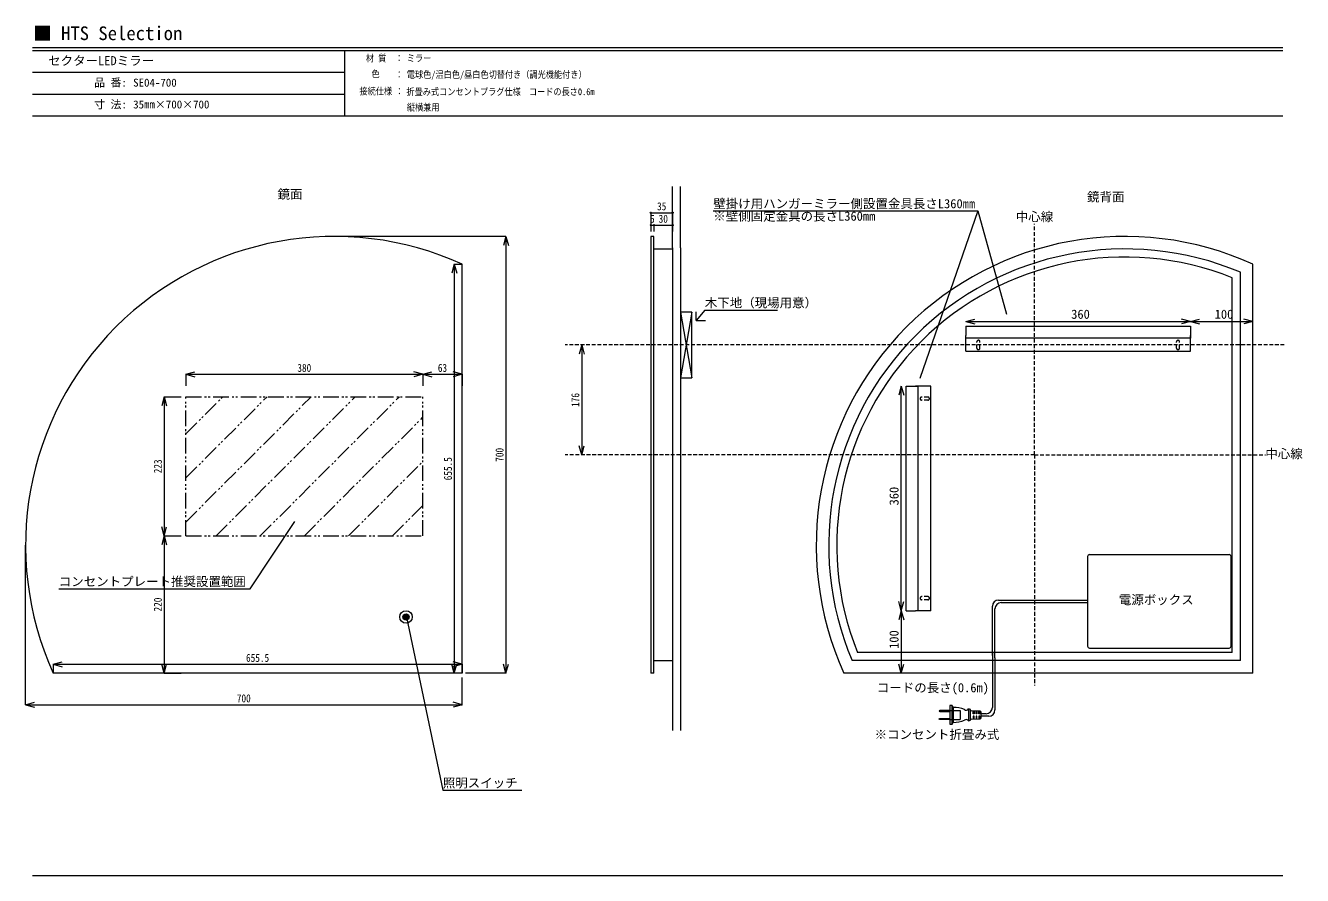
# Model space of a CAD drawing. Units: millimetres at full size, sheet at 1:5. Extents: x -1013 to 1034, y -687 to 676.
import ezdxf
from ezdxf.enums import TextEntityAlignment as Align

# ---------------------------------------------------------------- set-up
doc = ezdxf.new("R2010")
doc.units = ezdxf.units.MM
doc.header["$LTSCALE"] = 5
doc.header["$PDMODE"] = 32
doc.header["$PDSIZE"] = 2
doc.linetypes.add('DASHED1', pattern=[1.8, 1.2, -0.6])
doc.linetypes.add('DOUBLE_CHAIN1', pattern=[8.8, 5, -1, 0.6, -0.6, 0.6, -1])
doc.layers.add('0-0', color=7, linetype='Continuous', lineweight=15)
doc.layers.add('F-0', color=7, linetype='Continuous', lineweight=15)
doc.styles.add('ＭＳ ゴシック', font='')
doc.styles.get('ＭＳ ゴシック').set_extended_font_data('MS Gothic')

msp = doc.modelspace()

# ---------------------------------------------------------------- hatches: boundary and pattern name
at = {"layer": '0-0'}
msp.add_hatch(color=9, dxfattribs=at).paths.add_polyline_path([(-398.324, -272.56, 1), (-408.324, -272.56, 1)])
msp.add_hatch(color=9, dxfattribs=at).paths.add_polyline_path([(-398.324, -272.56, 1), (-408.324, -272.56, 1)])

# ---------------------------------------------------------------- linework, layer by layer
for p, q in [((24.093, 319.44), (24.093, 417.764)), ((36.593, 319.44), (36.593, 417.764)), ((-10.912, 375.509), (24.093, 375.509)), ((-10.912, 375.509), (-10.912, 345.336)), ((24.093, 375.509), (24.093, 345.336)), ((89.215, 378.275), (277.968, 378.275)), ((277.968, 378.275), (513.526, 378.275)), ((513.526, 378.275), (420.403, 109.627)), ((513.526, 378.275), (559.101, 213.047)), ((-10.912, 355.529), (-5.912, 355.529)), ((-10.912, 355.529), (-10.912, 345.336)), ((-5.912, 355.529), (-5.912, 345.336)), ((-5.912, 355.529), (24.093, 355.529)), ((24.093, 355.529), (24.093, 345.336)), ((-243.198, 337.44), (-518.324, 337.44)), ((-243.198, 337.44), (-247.08, 322.951)), ((-243.198, 337.44), (-243.198, -362.56)), ((-243.198, 337.44), (-239.316, 322.951)), ((-5.912, 337.44), (-10.912, 337.44)), ((-10.912, 337.44), (-10.912, -362.56)), ((-5.912, -362.56), (-5.912, 337.44)), ((-5.912, 317.44), (24.093, 317.44)), ((24.093, 319.44), (24.093, -244.56)), ((36.593, 319.44), (36.593, -244.56)), ((-325.93, 292.995), (-329.812, 278.506)), ((-325.93, 292.995), (-325.93, -362.554)), ((-325.93, 292.995), (-322.047, 278.506)), ((-325.93, 292.995), (-313.324, 292.995)), ((-313.324, -362.56), (-313.324, 292.995)), ((954.229, -362.56), (954.229, 292.995)), ((921.229, -329.56), (921.229, 271.229)), ((934.229, -342.56), (934.229, 279.933)), ((54.593, 215.94), (36.593, 110.94)), ((36.593, 215.94), (54.593, 110.94)), ((61.756, 202.441), (61.756, 216.449)), ((75.615, 219.427), (192.139, 219.427)), ((494.229, 201.064), (508.718, 204.947)), ((854.229, 201.064), (839.74, 204.947)), ((854.229, 201.064), (868.718, 204.947)), ((954.229, 201.064), (939.74, 204.947)), ((494.229, 201.064), (854.229, 201.064)), ((494.229, 201.064), (508.718, 197.182)), ((854.229, 201.064), (839.74, 197.182)), ((854.229, 201.064), (954.229, 201.064)), ((854.229, 201.064), (868.718, 197.182)), ((954.229, 201.064), (939.74, 197.182)), ((390.605, 97.44), (386.723, 82.951)), ((390.605, -262.56), (390.605, 97.44)), ((390.605, 97.44), (394.487, 82.951)), ((398.229, -262.56), (398.229, 97.44)), ((398.229, 97.44), (417.229, 97.44)), ((438.229, 97.44), (413.229, 97.44)), ((417.229, 97.44), (417.229, -262.56)), ((438.229, -262.56), (438.229, 97.44)), ((-1013.324, -413.297), (-1013.324, -157.56)), ((689.229, -175.56), (689.229, -319.56)), ((692.229, -172.56), (916.229, -172.56)), ((919.229, -319.56), (919.229, -175.56)), ((-960.104, -227.517), (-773.051, -227.517)), ((24.093, -244.56), (24.093, -454.561)), ((36.593, -244.56), (36.593, -454.561)), ((546.702, -245.56), (689.229, -245.56)), ((390.605, -262.56), (386.723, -248.071)), ((390.605, -262.56), (386.723, -277.049)), ((390.605, -262.56), (394.487, -248.071)), ((390.605, -262.56), (390.605, -362.56)), ((390.605, -262.56), (394.487, -277.049)), ((398.229, -262.56), (413.229, -262.56)), ((438.229, -262.56), (413.229, -262.56)), ((536.702, -334.327), (536.702, -255.56)), ((540.702, -338.327), (540.702, -259.56)), ((550.702, -249.56), (689.229, -249.56)), ((-402.442, -273.135), (-344.423, -550.384)), ((692.229, -322.56), (916.229, -322.56)), ((-968.882, -348.464), (-954.393, -344.582)), ((-313.324, -348.464), (-327.813, -344.582)), ((-5.912, -342.56), (24.093, -342.56)), ((934.229, -342.56), (311.736, -342.56)), ((921.229, -329.56), (320.44, -329.56)), ((536.702, -329.56), (536.702, -417.681)), ((540.702, -338.327), (540.702, -417.681)), ((-313.324, -362.56), (-968.895, -362.56)), ((-968.882, -348.464), (-313.324, -348.464)), ((-968.882, -348.464), (-954.393, -352.347)), ((-968.882, -348.464), (-968.882, -362.554)), ((-325.93, -362.554), (-329.812, -348.065)), ((-313.324, -348.464), (-327.813, -352.347)), ((-325.93, -362.554), (-322.047, -348.065)), ((-313.324, -348.464), (-313.324, -362.56)), ((-293.012, -362.56), (-308.028, -362.56)), ((-243.198, -362.56), (-308.028, -362.56)), ((-243.198, -362.56), (-247.08, -348.071)), ((-243.198, -362.56), (-239.316, -348.071)), ((-5.912, -362.56), (-10.912, -362.56)), ((954.229, -362.56), (298.659, -362.56)), ((390.605, -362.56), (386.723, -348.071)), ((390.605, -362.56), (394.487, -348.071)), ((-313.324, -413.297), (-313.324, -369.796)), ((-313.324, -385.257), (-313.324, -369.796)), ((-1013.324, -413.297), (-998.835, -409.415)), ((-1013.324, -413.297), (-313.324, -413.297)), ((-1013.324, -413.297), (-998.835, -417.179)), ((-313.324, -413.297), (-327.813, -409.415)), ((-313.324, -413.297), (-327.813, -417.179)), ((452.265, -422.596), (451.428, -423.081)), ((451.428, -423.081), (451.428, -423.581)), ((451.428, -423.581), (452.266, -424.066)), ((468.428, -422.596), (452.265, -422.596)), ((452.265, -422.596), (452.265, -424.066)), ((452.266, -424.066), (468.428, -424.066)), ((468.428, -414.681), (468.428, -429.681)), ((472.428, -414.681), (468.428, -414.681)), ((468.428, -422.596), (484.847, -422.596)), ((468.428, -429.681), (468.428, -444.682)), ((472.428, -414.681), (473.945, -417.681)), ((472.428, -429.681), (472.428, -414.681)), ((472.428, -444.682), (472.428, -429.681)), ((473.945, -417.681), (473.945, -429.681)), ((473.945, -429.681), (473.945, -441.682)), ((484.847, -422.596), (484.847, -436.767)), ((498.429, -420.131), (498.429, -429.681)), ((501.429, -421.131), (498.429, -420.131)), ((498.429, -429.681), (498.429, -439.232)), ((501.429, -429.681), (501.429, -421.131)), ((501.429, -438.232), (501.429, -429.681)), ((517.015, -423.599), (502.409, -422.973)), ((505.929, -427.931), (505.929, -423.124)), ((507.429, -427.931), (505.929, -427.931)), ((507.429, -423.188), (507.429, -427.931)), ((510.429, -427.931), (510.429, -423.317)), ((511.929, -427.931), (510.429, -427.931)), ((511.929, -423.381), (511.929, -427.931)), ((514.929, -427.931), (514.929, -423.51)), ((516.429, -427.931), (514.929, -427.931)), ((516.429, -423.574), (516.429, -427.931)), ((518.929, -429.681), (518.929, -425.597)), ((526.702, -427.681), (518.929, -427.681)), ((518.929, -433.766), (518.929, -429.681)), ((540.702, -417.681), (540.702, -421.681)), ((451.428, -435.782), (452.266, -435.297)), ((451.428, -436.282), (451.428, -435.782)), ((452.265, -436.767), (451.428, -436.282)), ((452.265, -436.767), (452.265, -435.296)), ((468.428, -436.767), (452.265, -436.767)), ((452.266, -435.297), (468.428, -435.297)), ((468.428, -436.767), (484.847, -436.767)), ((468.428, -444.682), (472.428, -444.682)), ((472.428, -444.682), (473.945, -441.682)), ((498.429, -439.232), (501.429, -438.232)), ((502.409, -436.39), (517.015, -435.764)), ((505.929, -431.431), (505.929, -436.239)), ((507.429, -431.431), (505.929, -431.431)), ((507.429, -436.175), (507.429, -431.431)), ((510.429, -431.431), (510.429, -436.046)), ((511.929, -431.431), (510.429, -431.431)), ((511.929, -435.982), (511.929, -431.431)), ((514.929, -431.431), (514.929, -435.853)), ((516.429, -431.431), (514.929, -431.431)), ((516.429, -435.789), (516.429, -431.431)), ((530.702, -431.681), (518.929, -431.681)), ((-344.423, -550.384), (-217.965, -550.384))]:
    msp.add_line(p, q, dxfattribs=at)
at = {"layer": '0-0', "linetype": 'DASHED1'}
for p, q in [((604.229, -12.56), (604.229, 357.44)), ((-45.483, 163.44), (-148.497, 163.44)), ((1004.639, 163.44), (-45.483, 163.44)), ((433.229, 79.94), (423.229, 79.94)), ((433.229, 74.94), (423.229, 74.94)), ((234.229, -12.56), (-148.497, -12.56)), ((604.229, -12.56), (234.229, -12.56)), ((604.229, -12.56), (974.229, -12.56)), ((604.229, -12.56), (604.229, -382.56)), ((433.229, -240.06), (423.229, -240.06)), ((433.229, -245.06), (423.229, -245.06))]:
    msp.add_line(p, q, dxfattribs=at)
at = {"layer": '0-0', "color": 4, "lineweight": 9}
for p, q in [((-121.713, 163.44), (-125.595, 148.951)), ((-121.713, 163.44), (-117.831, 148.951)), ((-121.713, 163.44), (-121.713, -12.56)), ((-756.324, 116.451), (-741.835, 120.334)), ((-756.324, 116.451), (-376.324, 116.451)), ((-756.324, 116.451), (-741.835, 112.569)), ((-756.324, 116.451), (-756.324, 98.132)), ((-376.324, 116.451), (-390.813, 120.334)), ((-376.324, 116.451), (-390.813, 112.569)), ((-376.324, 116.451), (-361.835, 120.334)), ((-376.324, 116.451), (-376.324, 98.132)), ((-376.324, 116.451), (-313.324, 116.451)), ((-376.324, 116.451), (-361.835, 112.569)), ((-313.324, 116.451), (-327.813, 120.334)), ((-313.324, 116.451), (-327.813, 112.569)), ((-313.324, 116.451), (-313.324, 98.132)), ((-791.024, 80.44), (-794.907, 65.951)), ((-791.024, 80.44), (-791.024, -142.56)), ((-791.024, 80.44), (-787.142, 65.951)), ((-791.024, 80.44), (-763.968, 80.44)), ((-121.713, -12.56), (-125.595, 1.929)), ((-121.713, -12.56), (-117.831, 1.929)), ((-791.024, -142.56), (-794.907, -128.071)), ((-791.024, -142.56), (-794.907, -157.049)), ((-791.024, -142.56), (-787.142, -128.071)), ((-791.024, -142.56), (-763.968, -142.56)), ((-791.024, -142.56), (-791.024, -362.56)), ((-791.024, -142.56), (-787.142, -157.049)), ((-791.024, -362.56), (-794.907, -348.071)), ((-791.024, -362.56), (-787.142, -348.071)), ((-791.024, -362.56), (-763.968, -362.56))]:
    msp.add_line(p, q, dxfattribs=at)
at = {"layer": '0-0', "linetype": 'DOUBLE_CHAIN1'}
for p, q in [((-756.324, 80.44), (-376.324, 80.44)), ((-756.324, -142.56), (-756.324, 80.44)), ((-756.324, -120.428), (-555.456, 80.44)), ((-756.324, -49.717), (-626.167, 80.44)), ((-756.324, 20.993), (-696.877, 80.44)), ((-707.745, -142.56), (-484.745, 80.44)), ((-637.035, -142.56), (-414.035, 80.44)), ((-376.324, -142.56), (-376.324, 80.44)), ((-566.324, -142.56), (-376.324, 47.44)), ((-495.613, -142.56), (-376.324, -23.271)), ((-424.903, -142.56), (-376.324, -93.981)), ((-756.324, -142.56), (-376.324, -142.56))]:
    msp.add_line(p, q, dxfattribs=at)
at = {"layer": '0-0'}
msp.add_lwpolyline([(36.593, 110.94), (54.593, 110.94), (54.593, 215.94), (36.593, 215.94)], close=True, dxfattribs=at)
for points in [[(75.615, 219.427), (61.756, 202.441), (76.982, 202.441)], [(-773.051, -227.517), (-653.205, -227.517), (-581.829, -119.412)]]:
    msp.add_lwpolyline(points, dxfattribs=at)
for radius in [10, 5]:
    msp.add_circle((-403.324, -272.56), radius, dxfattribs=at)
for centre, radius, start, end in [((-518.324, -157.56), 495, 65.53474, 204.46452), ((749.229, -157.56), 495, 65.53474, 204.46452), ((749.229, -157.56), 475, 67.07825, 202.92175), ((749.229, -157.56), 462, 68.14281, 201.85719), ((692.229, -175.56), 3, 90, 180), ((916.229, -175.56), 3, 0, 90), ((546.702, -255.56), 10, 90, 180), ((550.702, -259.56), 10, 90, 180), ((692.229, -319.56), 3, 180, 270), ((916.229, -319.56), 3, 270, 0), ((474.19, -465.057), 47.376, 68.23994, 90.29713), ((494.705, -417.809), 4.388, 227.73286, 328.04878), ((502.429, -421.973), 1, 179.43862, 268.87534), ((516.929, -425.597), 2, 0, 87.54598), ((526.702, -417.681), 10, 270, 0), ((530.702, -421.681), 10, 270, 0), ((474.19, -394.306), 47.376, 269.70287, 291.76006), ((494.705, -441.554), 4.388, 31.95122, 132.26714), ((502.429, -437.39), 1, 91.12466, 180.56138), ((516.929, -433.766), 2, 272.45402, 0)]:
    msp.add_arc(centre, radius, start, end, dxfattribs=at)
at = {"layer": '0-0', "linetype": 'DASHED1'}
for centre, start, end in [((423.229, 77.44), 90, 180), ((423.229, 77.44), 180, 270), ((433.229, 77.44), 0, 90), ((433.229, 77.44), 270, 0), ((423.229, -242.56), 90, 180), ((423.229, -242.56), 180, 270), ((433.229, -242.56), 0, 90), ((433.229, -242.56), 270, 0)]:
    msp.add_arc(centre, 2.5, start, end, dxfattribs=at)
at = {"layer": '0-0'}
for p in [(-10.912, 375.509), (24.093, 375.509), (-10.912, 355.529), (-5.912, 355.529), (24.093, 355.529)]:
    msp.add_point(p, dxfattribs=at)
at = {"layer": 'F-0'}
for p, q in [((1002.034, 640.036), (-1002.086, 640.036)), ((1002.034, 635.036), (-1002.086, 635.036)), ((-502.086, 635.036), (-502.086, 530.036)), ((-502.086, 600.036), (-1002.086, 600.036)), ((-502.086, 565.036), (-1002.086, 565.036)), ((1002.034, 530.036), (-1002.086, 530.036)), ((494.229, 193.44), (494.229, 178.44)), ((494.229, 193.44), (854.229, 193.44)), ((854.229, 193.44), (854.229, 174.44)), ((494.229, 153.44), (494.229, 178.44)), ((854.229, 174.44), (494.229, 174.44)), ((854.229, 153.44), (854.229, 178.44)), ((494.229, 153.44), (854.229, 153.44)), ((-1002.086, -687.064), (1002.034, -687.064))]:
    msp.add_line(p, q, dxfattribs=at)
at = {"layer": 'F-0', "linetype": 'DASHED1'}
for p, q in [((511.729, 158.44), (511.729, 168.44)), ((516.729, 158.44), (516.729, 168.44)), ((831.729, 158.44), (831.729, 168.44)), ((836.729, 158.44), (836.729, 168.44))]:
    msp.add_line(p, q, dxfattribs=at)
for centre, start, end in [((514.229, 168.44), 90, 180), ((514.229, 168.44), 0, 90), ((834.229, 168.44), 90, 180), ((834.229, 168.44), 0, 90), ((514.229, 158.44), 180, 270), ((514.229, 158.44), 270, 0), ((834.229, 158.44), 180, 270), ((834.229, 158.44), 270, 0)]:
    msp.add_arc(centre, 2.5, start, end, dxfattribs=at)

# ---------------------------------------------------------------- texts
at = {"layer": '0-0', "style": 'ＭＳ ゴシック', "width": 0.85}
for s, height, p in [('縦横兼用', 11, (-402.086, 535.661)), ('35', 12.83, (-0.91, 375.509)), ('5', 12.83, (-12.162, 355.529)), ('30', 12.83, (1.59, 355.529)), ('380', 12.83, (-577.574, 116.451)), ('63', 12.83, (-352.324, 116.451)), ('655.5', 12.83, (-659.853, -348.464)), ('700', 12.83, (-674.574, -413.297))]:
    msp.add_text(s, height=height, dxfattribs=at).set_placement(p, align=Align.BOTTOM_LEFT)
at = {"layer": '0-0', "style": 'ＭＳ ゴシック'}
for s, p in [('鏡面', (-609.344, 393.509)), ('壁掛け用ハンガーミラー側設置金具長さL360㎜', (89.215, 378.275)), ('※壁側固定金具の長さL360㎜', (89.215, 358.275)), ('木下地（現場用意）', (75.615, 219.427)), ('360', (662.979, 201.064)), ('100', (892.979, 201.064)), ('コンセントプレート推奨設置範囲', (-960.104, -227.517)), ('電源ボックス', (739.366, -256.686)), ('コードの長さ(0.6m)', (351.389, -397.725)), ('※コンセント折畳み式', (347.801, -472.692)), ('照明スイッチ', (-344.423, -550.384))]:
    msp.add_text(s, height=14.66, dxfattribs=at).set_placement(p, align=Align.BOTTOM_LEFT)
at = {"layer": '0-0', "style": 'ＭＳ ゴシック', "width": 0.85}
for s, p in [('176', (-121.713, 64.19)), ('655.5', (-325.93, -53.529)), ('700', (-243.198, -23.81)), ('223', (-791.024, -42.31)), ('220', (-791.024, -263.81))]:
    msp.add_text(s, height=12.83, rotation=90, dxfattribs=at).set_placement(p, align=Align.BOTTOM_LEFT)
at = {"layer": '0-0', "style": 'ＭＳ ゴシック'}
for s, p in [('360', (390.605, -93.81)), ('100', (390.605, -323.81))]:
    msp.add_text(s, height=14.66, rotation=90, dxfattribs=at).set_placement(p, align=Align.BOTTOM_LEFT)
at = {"layer": 'F-0', "style": 'ＭＳ ゴシック'}
for s, height, p in [('■ HTS Selection', 21.99, (-1001.367, 645.583)), ('セクターLEDミラー', 14.66, (-977.086, 607.536)), ('品 番:', 12.83, (-903.336, 573.786)), ('SE04-700', 12.83, (-840.774, 573.786)), ('寸 法:', 12.83, (-903.336, 538.786)), ('35㎜×700×700', 12.83, (-840.774, 538.786)), ('鏡背面', 14.66, (688.429, 389.256)), ('中心線', 14.66, (574.229, 357.44)), ('中心線', 14.66, (974.229, -22.56))]:
    msp.add_text(s, height=height, dxfattribs=at).set_placement(p, align=Align.BOTTOM_LEFT)
at = {"layer": 'F-0', "style": 'ＭＳ ゴシック', "width": 0.85}
for s, p in [('材 質', (-467.711, 614.411)), ('：', (-420.836, 614.411)), ('ミラー', (-402.086, 614.411)), ('色', (-458.638, 589.298)), ('：', (-420.836, 588.161)), ('電球色/温白色/昼白色切替付き（調光機能付き）', (-402.086, 588.161)), ('接続仕様', (-478.028, 561.479)), ('：', (-420.504, 561.318)), ('折畳み式コンセントプラグ仕様\u3000コードの長さ0.6m', (-402.661, 560.657))]:
    msp.add_text(s, height=11, dxfattribs=at).set_placement(p, align=Align.BOTTOM_LEFT)

doc.saveas('drawing.dxf')
